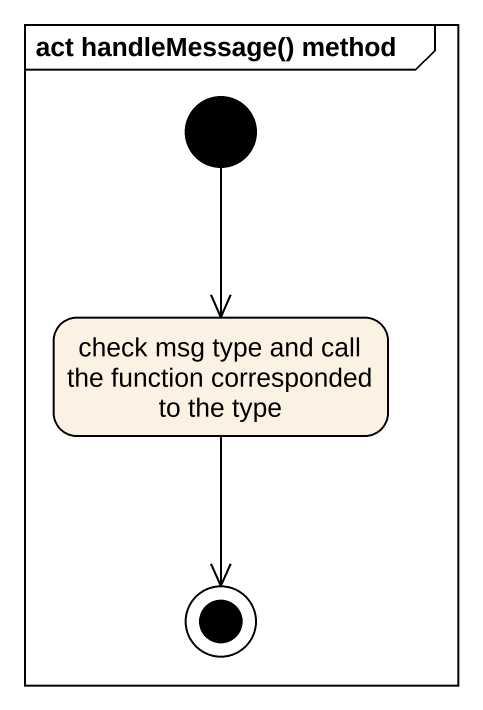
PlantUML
@startuml
mainframe act handleMessage() method
hide empty description
state "check msg type and call the function corresponded to the type" as check_msg_type_and_call_the
[*] --> check_msg_type_and_call_the
check_msg_type_and_call_the --> [*]
@enduml
